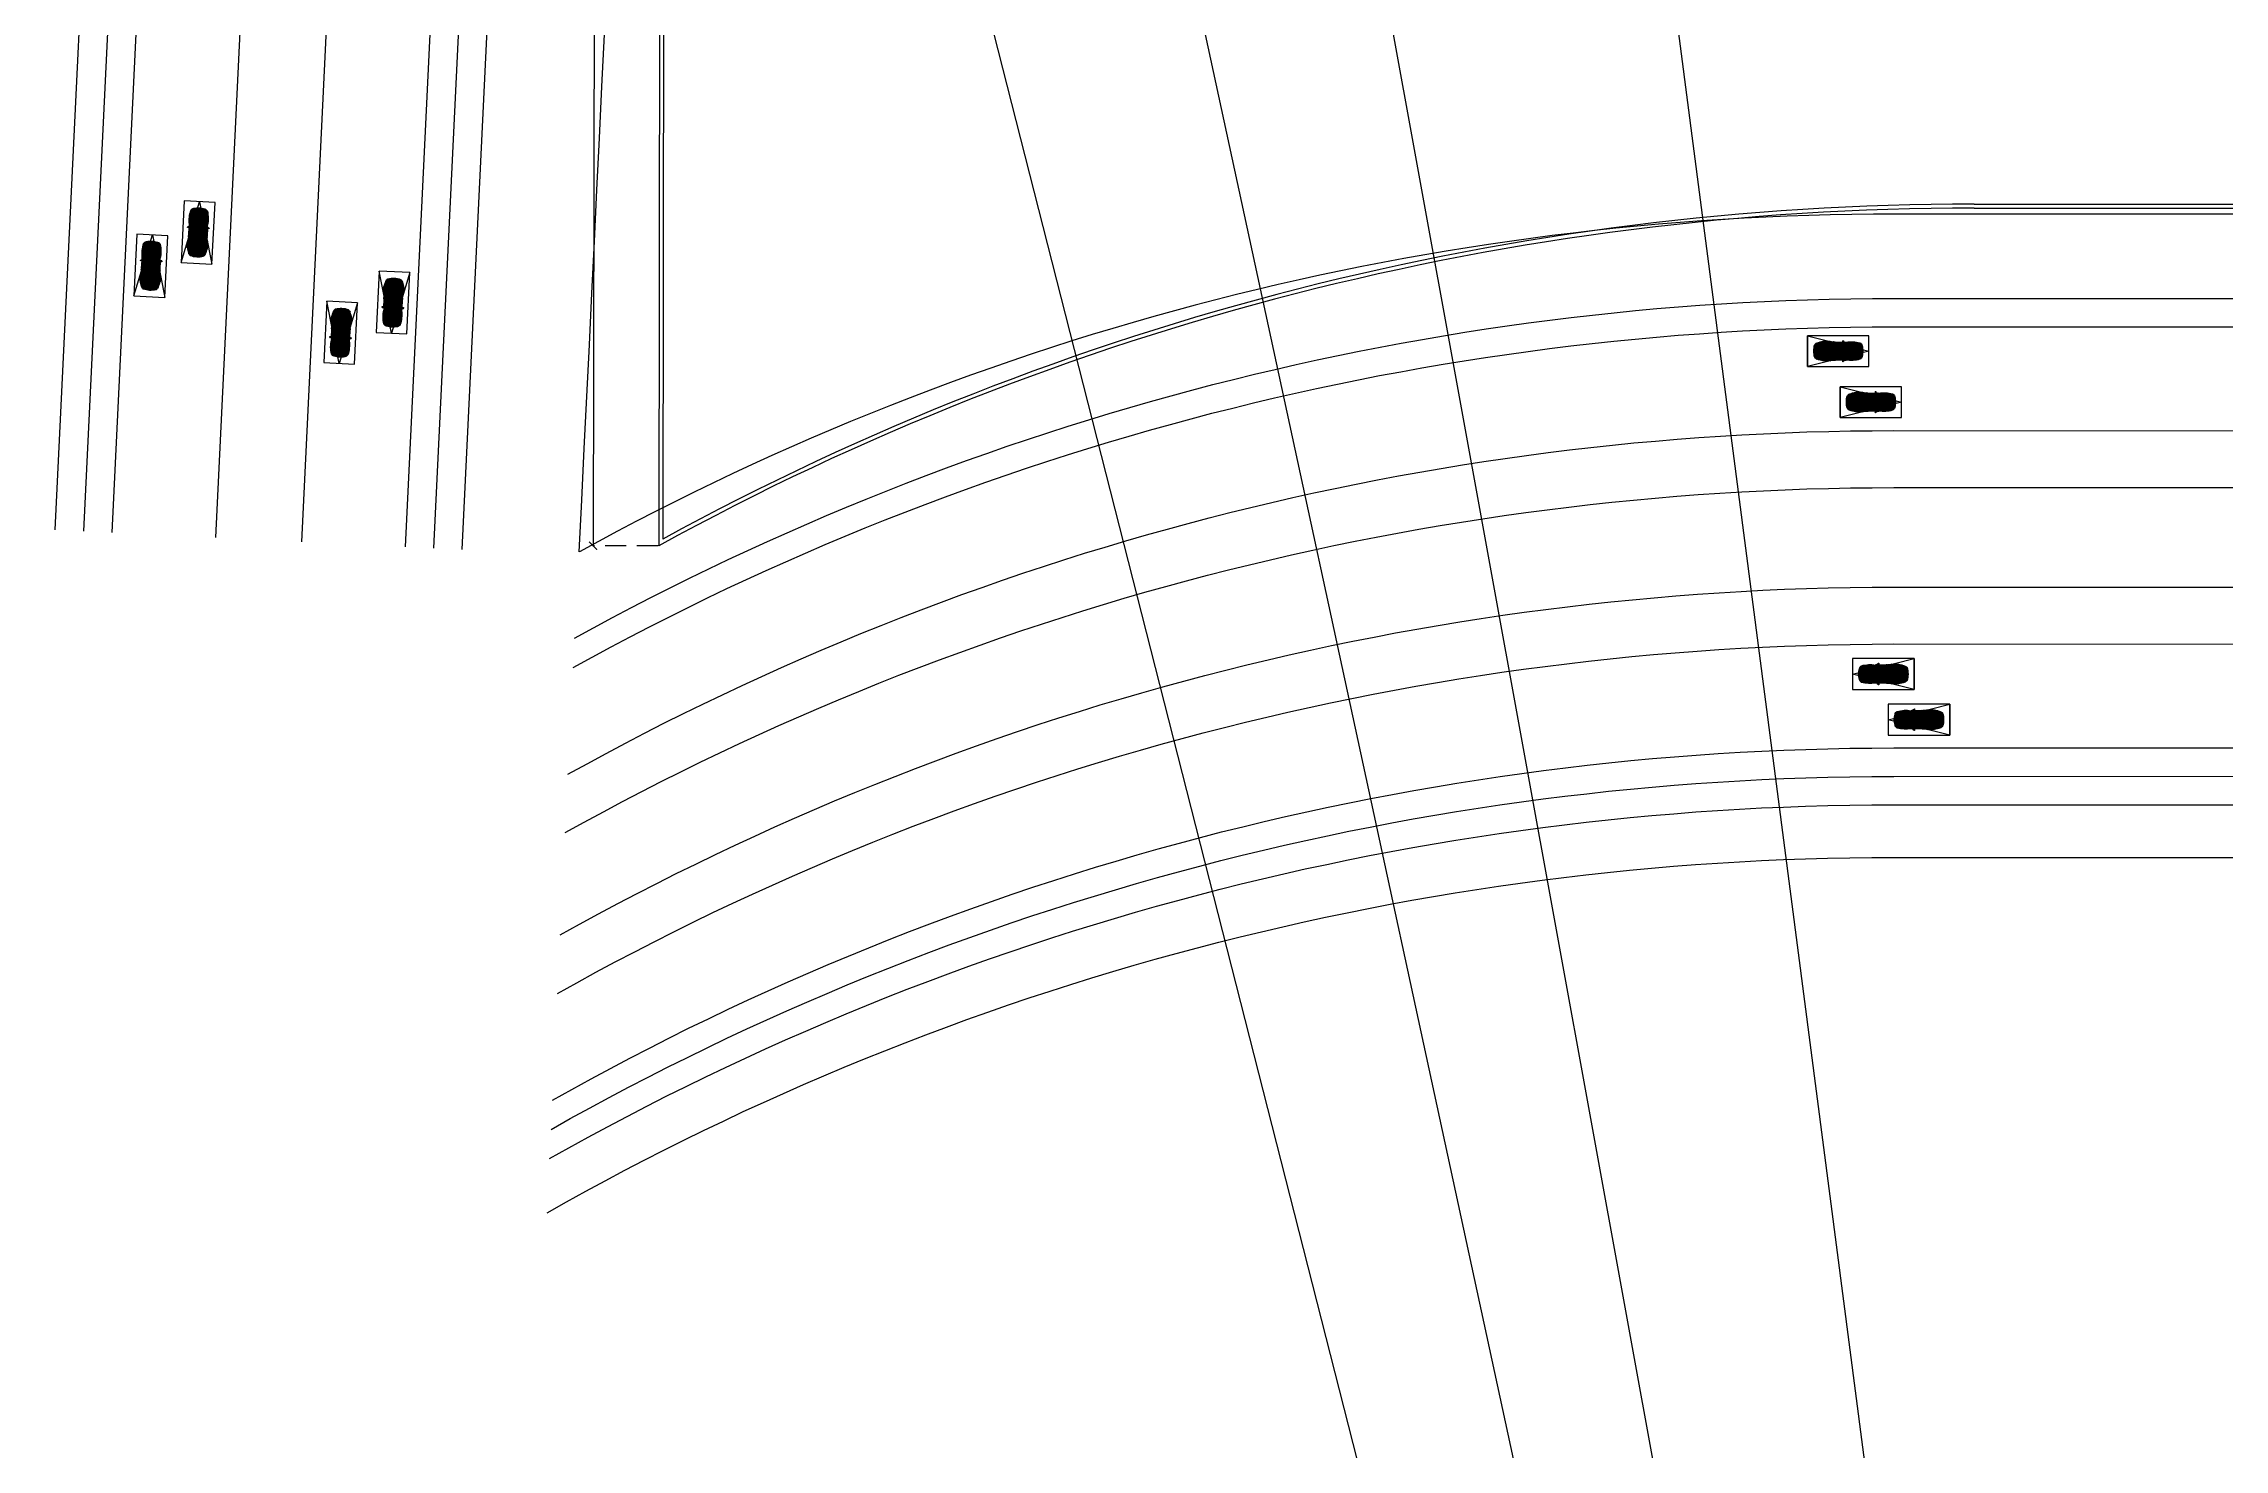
# Model space of a CAD drawing. Header units: inches. Extents: x 6322 to 85903, y -36042 to 7673.
# Drawn here: x 53663 to 60204, y -5601 to -1385 of the extents above; entities that cross this region are included whole.
import ezdxf

# ---------------------------------------------------------------- set-up
doc = ezdxf.new("R2010")
doc.units = ezdxf.units.IN
doc.header["$LTSCALE"] = 10
doc.linetypes.add('Amconstr', pattern=[9999, 9999, 0])
doc.linetypes.add('HIDDEN', pattern=[9.525, 6.35, -3.175])
for name, color, linetype in [('CAR', 253, 'Continuous'), ('CARS', 2, 'Continuous'), ('CKS_PROPERTY LINE', 5, 'Continuous'), ('coches', 7, 'Continuous'), ('FURN', 6, 'Continuous'), ('MS GATE', 1, 'Continuous'), ('PLOT LINE', 3, 'Continuous')]:
    doc.layers.add(name, color=color, linetype=linetype)
doc.styles.add('3-16', font='arial.ttf')
doc.dimstyles.new('1-8', dxfattribs={"dimtxt": 10, "dimasz": 4, "dimexe": 2, "dimexo": 2, "dimgap": 1, "dimtad": 1, "dimdec": 4, "dimzin": 0, "dimdsep": 46, "dimlunit": 4, "dimtxsty": '3-16', "dimblk": 'ARCHTICK', "dimcen": 4, "dimclrd": 1, "dimclre": 8, "dimclrt": 2, "dimadec": 3, "dimazin": 0, "dimtfac": 1, "dimtdec": 4, "dimtofl": 0, "dimtmove": 2, "dimatfit": 3, "dimldrblk": 'AERO', "dimfxl": 0.18, "dimtolj": 1, "dimtzin": 0, "dimarcsym": 0})

# ---------------------------------------------------------------- blocks, each defined once
blk = doc.blocks.new('_ArchTick')
at = {"color": 0, "const_width": 0.15}
blk.add_lwpolyline([(-0.5, -0.5), (0.5, 0.5)], dxfattribs=at)
blk = doc.blocks.new('*D28')
at = {"layer": 'Defpoints', "color": 0, "linetype": 'Amconstr', "lineweight": 25, "transparency": 16777216}
for p in [(55517.2, 2537.3), (55311.1, -2890.9), (55507.9, -2891.3)]:
    blk.add_point(p, dxfattribs=at)
at = {"layer": 'FURN', "color": 1, "linetype": 'Amconstr', "lineweight": -2, "transparency": 16777216}
blk.add_line((55320.4, 2537.7), (55311.1, -2890.9), dxfattribs=at)
at = {"layer": 'FURN', "color": 8, "linetype": 'HIDDEN', "lineweight": -2, "transparency": 16777216}
for p, q in [((55515.2, 2537.3), (55318.4, 2537.7)), ((55505.9, -2891.3), (55309.1, -2890.9))]:
    blk.add_line(p, q, dxfattribs=at)
at = {"layer": 'FURN', "color": 1, "linetype": 'Amconstr', "lineweight": -2, "transparency": 16777216, "xscale": 24, "yscale": 24, "zscale": 24}
for p, rotation in [((55320.4, 2537.7), 89.9015060500489), ((55311.1, -2890.9), 269.9015060500489)]:
    blk.add_blockref('_ArchTick', p, dxfattribs=dict(at, rotation=rotation))
at = {"layer": 'FURN', "color": 2, "linetype": 'Amconstr', "lineweight": 25, "transparency": 16777216, "insert": (55302.5, -176.6), "char_height": 24, "attachment_point": 5, "rotation": 89.90151, "style": '3-16'}
blk.add_mtext('\\A1;452\'-5"', dxfattribs=at)
blk = doc.blocks.new('AERO')
blk.add_line((0, 0), (-1, 0))
blk.add_lwpolyline([(-0.71, 0.71), (0, 0), (-0.71, -0.71)])
blk = doc.blocks.new('A$C6C2F1E0A')
at = {"layer": 'coches', "lineweight": -3}
for color, points in [(255, [(0.18, 0.38, -0.52292), (0.12, 0.46, -0.101535), (0.25, 0.71, 0.212201), (0.06, 0.47, 0.055723), (0, 0, 0.055723), (0.06, -0.47, 0.212201), (0.25, -0.71, -0.101535), (0.12, -0.46, -0.52292), (0.18, -0.38, -0.051873), (0.14, 0, -0.051873)]), (123, [(1.93, 0, -0.031829), (1.97, 0.46, 0.400838), (1.92, 0.54), (1.76, 0.61, 0.190771), (1.61, 0.64, 0.14503), (1.52, 0.5, 0.06672), (1.45, 0.08, -0.06597), (1.54, -0.48, -0.02456), (1.5, -0.31, 0.027107), (1.45, -0.03, 0.027717), (1.46, -0.21, -0.033318), (1.54, -0.52, -0.084927), (1.51, -0.45, 0.016663), (1.47, -0.31, 0.031083), (1.52, -0.5, 0.14503), (1.61, -0.64, 0.190771), (1.76, -0.61), (1.92, -0.54, 0.400838), (1.97, -0.46, -0.031829)]), (156, [(3.89, 0.68, -0.128631), (4.03, 0.58, -0.044866), (4.07, 0.46), (3.84, 0.48), (3.54, 0.5), (3.31, 0.52), (3.04, 0.54), (2.71, 0.54, 0.002271), (2.83, 0.55, 0.015753), (3.21, 0.57, 0.648), (3.2, 0.61, 0.010841), (3.09, 0.63, 0.038718), (2.63, 0.69, 0.192613), (2.61, 0.78, 0.086781), (2.83, 0.84, -0.080758), (2.88, 0.85), (3.45, 0.86, -0.02763), (3.84, 0.75, 0.178742)]), (156, [(2.94, 0.43, -0.278411), (2.98, 0.5), (2.92, 0.5, 0.388823), (2.88, 0.45), (2.88, 0), (2.88, -0.45, 0.388823), (2.92, -0.5), (2.98, -0.5, -0.278411), (2.94, -0.43), (2.94, 0)]), (123, [(3.52, 0.27, 0.096829), (3.49, 0.44, 0.196108), (3.45, 0.48, 0.078172), (3.35, 0.5), (2.98, 0.5, 0.278411), (2.94, 0.43), (2.94, 0), (2.94, -0.43, 0.278411), (2.98, -0.5), (3.35, -0.5, 0.078172), (3.45, -0.48, 0.196108), (3.49, -0.44, 0.096829), (3.52, -0.27), (3.52, 0)]), (255, [(4.16, 0.55, 0.153936), (3.94, 0.71, -0.211518), (4.13, 0.45, -0.047818), (4.18, 0, -0.047818), (4.13, -0.45, -0.211518), (3.94, -0.71, 0.153936), (4.16, -0.55, 0.073985), (4.25, 0, 0.073985)]), (156, [(4.13, 0.45), (4.07, 0.46, -0.044152), (4.1, 0.33, -0.036776), (4.12, 0, -0.036776), (4.1, -0.33, -0.044152), (4.07, -0.46), (4.13, -0.45, 0.047818), (4.18, 0, 0.047818)]), (156, [(3.89, -0.68, 0.128631), (4.03, -0.58, 0.044866), (4.07, -0.46), (3.84, -0.48), (3.54, -0.5), (3.31, -0.52), (3.04, -0.54), (2.71, -0.54, -0.002271), (2.83, -0.55, -0.015753), (3.21, -0.57, -0.648), (3.2, -0.61, -0.010841), (3.09, -0.63, -0.038718), (2.63, -0.69, -0.192613), (2.61, -0.78, -0.086781), (2.83, -0.84, 0.080758), (2.88, -0.85), (3.45, -0.86, 0.02763), (3.84, -0.75, -0.178742)])]:
    blk.add_hatch(color=color, dxfattribs=at).paths.add_polyline_path(points)
h = blk.add_hatch(color=156, dxfattribs=at)
h.paths.add_polyline_path([(1.7, 0.69, -0.284222), (1.67, 0.71, 0.066443), (1.54, 0.72, -0.242846), (1.44, 0.77, 0.105774), (0.25, 0.71, 0.101535), (0.12, 0.46, 0.52292), (0.18, 0.38, 0.007101), (1.52, 0.62, -0.204495)])
h.paths.add_polyline_path([(0.41, 0.5, -0.162353), (0.36, 0.46, -0.234058), (0.23, 0.47, -0.204198), (0.2, 0.52, -0.176217), (0.21, 0.62, -0.107863), (0.28, 0.7, -0.336631), (0.4, 0.67, -0.318262)], flags=16)
h.paths.add_polyline_path([(1.22, 0.67, 0.400423), (1.25, 0.62, 0.109062), (1.32, 0.62, 0.054412), (1.38, 0.64, 0.383263), (1.39, 0.67, 0.197788), (1.35, 0.71, 0.05979), (1.28, 0.71, 0.320332)], flags=16)
h = blk.add_hatch(color=156, dxfattribs=at)
h.paths.add_polyline_path([(1.34, 0.25), (0.76, 0.25), (1.35, 0.27, -0.038492), (1.42, 0.6, -0.006546), (0.18, 0.38, 0.051873), (0.14, 0, 0.051873), (0.18, -0.38, -0.006546), (1.42, -0.6, -0.038492), (1.35, -0.27), (0.76, -0.25), (1.34, -0.25, -0.029309), (1.32, 0, -0.029309)])
h.paths.add_polyline_path([(0.25, 0, -1), (0.3, 0, -1)], flags=16)
h = blk.add_hatch(color=156, dxfattribs=at)
h.paths.add_polyline_path([(0.4, 0.67, 0.336631), (0.28, 0.7, 0.107863), (0.21, 0.62, 0.176217), (0.2, 0.52, 0.204198), (0.23, 0.47, 0.234058), (0.36, 0.46, 0.162353), (0.41, 0.5, 0.318262)])
h.paths.add_polyline_path([(0.42, 0.58, 0.213723), (0.39, 0.66), (0.39, 0.66, -0.000003), (0.39, 0.66), (0.39, 0.66, 0.000001), (0.39, 0.66, 0.243766), (0.3, 0.69, 0.291481), (0.26, 0.65, 0.158425), (0.26, 0.51, 0.556548), (0.39, 0.49, 0.163341)], flags=16)
h = blk.add_hatch(color=51, dxfattribs=at)
h.paths.add_polyline_path([(0.42, 0.58, 0.213723), (0.39, 0.66), (0.39, 0.66, -0.000003), (0.39, 0.66), (0.39, 0.66, 0.000001), (0.39, 0.66, 0.243766), (0.3, 0.69, 0.291481), (0.26, 0.65, 0.158425), (0.26, 0.51, 0.556548), (0.39, 0.49, 0.163341)])
h.paths.add_polyline_path([(0.41, -0.5, 0.162353), (0.36, -0.46, 0.234058), (0.23, -0.47, 0.204198), (0.2, -0.52, 0.176217), (0.21, -0.62, 0.107863), (0.28, -0.7, 0.336631), (0.4, -0.67, 0.318262)])
h.paths.add_polyline_path([(0.39, -0.49, 0.000003), (0.39, -0.49, -0.000002)], flags=16)
h.paths.add_polyline_path([(0.26, -0.65, 0.291481), (0.3, -0.69, 0.243765), (0.39, -0.66), (0.39, -0.66, -0.243765), (0.3, -0.69, -0.291481)], flags=16)
h = blk.add_hatch(color=156, dxfattribs=at)
h.paths.add_polyline_path([(1.35, 0.71, 0.05979), (1.28, 0.71, 0.320332), (1.22, 0.67, 0.400423), (1.25, 0.62, 0.109062), (1.32, 0.62, 0.054412), (1.38, 0.64, 0.383263), (1.39, 0.67, 0.197788)])
h.paths.add_polyline_path([(1.38, -0.64, 0.054412), (1.32, -0.62, 0.109062), (1.25, -0.62, 0.400423), (1.22, -0.67, 0.320332), (1.28, -0.71, 0.05979), (1.35, -0.71, 0.197788), (1.39, -0.67, 0.383263)])
h.paths.add_polyline_path([(1.34, -0.25), (0.76, -0.25), (1.35, -0.27, -0.002424)])
h.paths.add_polyline_path([(1.35, 0.27), (0.76, 0.25), (1.34, 0.25, -0.002424)])
h = blk.add_hatch(color=156, dxfattribs=at)
h.paths.add_polyline_path([(3.55, 0, 0.016855), (3.54, 0.5), (3.31, 0.52), (3.04, 0.54), (2.71, 0.54, -0.012215), (2.09, 0.54, -0.071916), (1.99, 0.57), (1.7, 0.69, 0.204495), (1.52, 0.62, -0.000555), (1.42, 0.6, 0.070312), (1.32, 0, 0.070312), (1.42, -0.6, -0.000555), (1.52, -0.62, 0.204495), (1.7, -0.69), (1.99, -0.57, -0.071916), (2.09, -0.54, -0.012215), (2.71, -0.54), (3.04, -0.54), (3.31, -0.52), (3.54, -0.5, 0.016855)])
h.paths.add_polyline_path([(1.97, -0.46, -0.400838), (1.92, -0.54), (1.76, -0.61, -0.190771), (1.61, -0.64, -0.14503), (1.52, -0.5, -0.031083), (1.47, -0.31, 0.020832), (1.41, -0.12, -1.353737), (1.42, -0.11, -0.010233), (1.46, -0.21, -0.027717), (1.45, -0.03, 0.009845), (1.42, 0.07, -1.115799), (1.45, 0.09, -0.000957), (1.45, 0.08, -0.06672), (1.52, 0.5, -0.14503), (1.61, 0.64, -0.190771), (1.76, 0.61), (1.92, 0.54, -0.400838), (1.97, 0.46, 0.031829), (1.93, 0, 0.031829)], flags=16)
h.paths.add_polyline_path([(2.88, 0), (2.88, 0.45, -0.388823), (2.92, 0.5), (3.35, 0.5, -0.078172), (3.45, 0.48, -0.196108), (3.49, 0.44, -0.096829), (3.52, 0.27), (3.52, 0), (3.52, -0.27, -0.096829), (3.49, -0.44, -0.196108), (3.45, -0.48, -0.078172), (3.35, -0.5), (2.92, -0.5, -0.388823), (2.88, -0.45)], flags=16)
h = blk.add_hatch(color=156, dxfattribs=at)
h.paths.add_polyline_path([(2.61, 0.78, -0.024275), (2.54, 0.78, -0.020943), (2.5, 0.78, -0.363745), (2.42, 0.77, -0.024995), (2.36, 0.78), (1.71, 0.78, -0.093665), (1.6, 0.78, -0.044974), (1.44, 0.77, 0.241522), (1.54, 0.72, -0.066745), (1.67, 0.71, 0.283345), (1.7, 0.69), (2.28, 0.69), (2.62, 0.69), (2.63, 0.69, 0.192613)])
h.paths.add_polyline_path([(2.63, -0.69), (2.28, -0.69), (1.7, -0.69, 0.283345), (1.67, -0.71, -0.066745), (1.54, -0.72, 0.241522), (1.44, -0.77, -0.044974), (1.6, -0.78, -0.093665), (1.71, -0.78), (2.36, -0.78, -0.024995), (2.42, -0.77, -0.363745), (2.5, -0.78, -0.020943), (2.54, -0.78, -0.024275), (2.61, -0.78, 0.192613)])
h = blk.add_hatch(color=156, dxfattribs=at)
h.paths.add_polyline_path([(1.74, 0.9, 0.541385), (1.71, 0.92, 0.273922), (1.6, 0.78, 0.093665), (1.71, 0.78, 0.115278)])
h.paths.add_polyline_path([(2.5, 0.81, 0.155977), (2.36, 0.78, 0.02493), (2.42, 0.77, -0.350519), (2.5, 0.78, 0.020943), (2.54, 0.78, 0.222022)])
h = blk.add_hatch(color=123, dxfattribs=at)
h.paths.add_polyline_path([(2.58, 0.69), (2.28, 0.69), (2.03, 0.69), (2.12, 0.54, 0.010987), (2.68, 0.54)])
h.paths.add_polyline_path([(3.09, 0.63, 0.038718), (2.63, 0.69), (2.62, 0.69), (2.71, 0.54), (2.71, 0.54, 0.002271), (2.83, 0.55, 0.015753), (3.21, 0.57, 0.648), (3.2, 0.61, 0.010841)])
h.paths.add_polyline_path([(1.99, 0.69), (1.7, 0.69), (1.99, 0.57, 0.071916), (2.09, 0.54)])
h = blk.add_hatch(color=156, dxfattribs=at)
h.paths.add_polyline_path([(2.03, 0.69), (1.99, 0.69), (2.09, 0.54, 0.000616), (2.12, 0.54)])
h.paths.add_polyline_path([(2.62, 0.69), (2.58, 0.69), (2.68, 0.54, 0.000606), (2.71, 0.54)])
h.paths.add_polyline_path([(2.71, -0.54, 0.000606), (2.68, -0.54), (2.58, -0.69), (2.62, -0.69)])
h.paths.add_polyline_path([(2.09, -0.54, 0.023279), (2.06, -0.54), (1.96, -0.69), (1.99, -0.69)])
h = blk.add_hatch(color=156, dxfattribs=at)
h.paths.add_polyline_path([(3.92, 0.37, 0.311096), (3.84, 0.45, 0.03281), (3.75, 0.46), (3.67, 0.46, 0.407574), (3.61, 0.41), (3.61, 0), (3.61, -0.41, 0.407574), (3.67, -0.46), (3.75, -0.46, 0.03281), (3.84, -0.45, 0.311096), (3.92, -0.37), (3.92, 0)], flags=0)
h.paths.add_polyline_path([(4.1, 0.33, 0.044152), (4.07, 0.46), (3.84, 0.48), (3.54, 0.5, -0.016855), (3.55, 0, -0.016855), (3.54, -0.5), (3.84, -0.48), (4.07, -0.46, 0.044152), (4.1, -0.33, 0.036776), (4.12, 0, 0.036776)])
h.paths.add_polyline_path([(3.92, 0), (3.92, -0.37, -0.311096), (3.84, -0.45, -0.03281), (3.75, -0.46), (3.67, -0.46, -0.407574), (3.61, -0.41), (3.61, 0), (3.61, 0.41, -0.407574), (3.67, 0.46), (3.75, 0.46, -0.03281), (3.84, 0.45, -0.311096), (3.92, 0.37)], flags=16)
h = blk.add_hatch(color=10, dxfattribs=at)
h.paths.add_polyline_path([(3.94, 0.71, 0.007431), (3.84, 0.75, 0.178742), (3.89, 0.68, -0.128631), (4.03, 0.58, -0.044866), (4.07, 0.46), (4.13, 0.45, 0.211518)])
h.paths.add_polyline_path([(4.13, -0.45), (4.07, -0.46, -0.044866), (4.03, -0.58, -0.128631), (3.89, -0.68, 0.178742), (3.84, -0.75, 0.007431), (3.94, -0.71, 0.211518)])
h = blk.add_hatch(color=156, dxfattribs=at)
h.paths.add_polyline_path([(1.52, -0.62, 0.007101), (0.18, -0.38, 0.52292), (0.12, -0.46, 0.101535), (0.25, -0.71, 0.105774), (1.44, -0.77, -0.242846), (1.54, -0.72, 0.066443), (1.67, -0.71, -0.284222), (1.7, -0.69, -0.204495)])
h.paths.add_polyline_path([(0.41, -0.5, 0.162353), (0.36, -0.46, 0.234058), (0.23, -0.47, 0.204198), (0.2, -0.52, 0.176217), (0.21, -0.62, 0.107863), (0.28, -0.7, 0.336631), (0.4, -0.67, 0.318262)], flags=16)
h.paths.add_polyline_path([(0.39, -0.49, 0.000003), (0.39, -0.49, -0.000002)], flags=0)
h.paths.add_polyline_path([(0.3, -0.69, -0.291481), (0.26, -0.65, 0.291481), (0.3, -0.69, 0.243765), (0.39, -0.66), (0.39, -0.66, -0.243765)], flags=0)
h.paths.add_polyline_path([(1.25, -0.62, -0.109062), (1.32, -0.62, -0.054412), (1.38, -0.64, -0.397904), (1.39, -0.67, -0.193819), (1.35, -0.71, -0.05979), (1.28, -0.71, -0.320332), (1.22, -0.67, -0.400423)], flags=16)
h = blk.add_hatch(color=156, dxfattribs=at)
h.paths.add_polyline_path([(0.4, -0.67, -0.336631), (0.28, -0.7, -0.107863), (0.21, -0.62, -0.176217), (0.2, -0.52, -0.204198), (0.23, -0.47, -0.234058), (0.36, -0.46, -0.162353), (0.41, -0.5, -0.318262)])
h.paths.add_polyline_path([(0.42, -0.58, -0.213723), (0.39, -0.66), (0.39, -0.66, 0.000003), (0.39, -0.66), (0.39, -0.66, -0.000001), (0.39, -0.66, -0.243766), (0.3, -0.69, -0.291481), (0.26, -0.65, -0.158425), (0.26, -0.51, -0.556548), (0.39, -0.49, -0.163341)], flags=16)
h = blk.add_hatch(color=156, dxfattribs=at)
h.paths.add_polyline_path([(2.54, -0.78, 0.020943), (2.5, -0.78, -0.350519), (2.42, -0.77, 0.02493), (2.36, -0.78, 0.155977), (2.5, -0.81, 0.222022)])
h.paths.add_polyline_path([(1.71, -0.78, 0.093665), (1.6, -0.78, 0.273922), (1.71, -0.92, 0.541385), (1.74, -0.9, 0.115278)])
h = blk.add_hatch(color=123, dxfattribs=at)
h.paths.add_polyline_path([(3.2, -0.61, 0.648), (3.21, -0.57, 0.015753), (2.83, -0.55, 0.002271), (2.71, -0.54), (2.71, -0.54), (2.62, -0.69), (2.63, -0.69, 0.038718), (3.09, -0.63, 0.010841)])
h.paths.add_polyline_path([(2.68, -0.54, 0.011603), (2.09, -0.54), (1.99, -0.69), (2.28, -0.69), (2.58, -0.69)])
h.paths.add_polyline_path([(2.06, -0.54, 0.048556), (1.99, -0.57), (1.7, -0.69), (1.96, -0.69)])
for p, q in [((0.76, 0.25), (1.35, 0.27)), ((1.34, 0.25), (0.76, 0.25)), ((1.92, 0.54), (1.76, 0.61)), ((2.09, 0.54), (1.99, 0.69)), ((2.12, 0.54), (2.03, 0.69)), ((2.68, 0.54), (2.58, 0.69)), ((2.71, 0.54), (2.62, 0.69)), ((3.04, 0.54), (2.71, 0.54)), ((3.45, 0.86), (2.88, 0.85)), ((2.88, 0.45), (2.88, 0)), ((2.88, 0), (2.88, -0.45)), ((3.35, 0.5), (2.92, 0.5)), ((2.94, 0), (2.94, 0.43)), ((2.94, -0.43), (2.94, 0)), ((3.31, 0.52), (3.04, 0.54)), ((3.54, 0.5), (3.31, 0.52)), ((3.52, 0), (3.52, 0.27)), ((3.52, -0.27), (3.52, 0)), ((3.84, 0.48), (3.54, 0.5)), ((3.61, 0.41), (3.61, 0)), ((3.61, 0), (3.61, -0.41)), ((3.75, 0.46), (3.67, 0.46)), ((4.13, 0.45), (3.84, 0.48)), ((3.92, 0), (3.92, 0.37)), ((3.92, -0.37), (3.92, 0)), ((0.76, -0.25), (1.35, -0.27)), ((1.34, -0.25), (0.76, -0.25)), ((1.99, -0.57), (1.7, -0.69)), ((1.7, -0.69), (2.28, -0.69)), ((1.71, -0.78), (2.36, -0.78)), ((1.76, -0.61), (1.92, -0.54)), ((2.06, -0.54), (1.96, -0.69)), ((2.09, -0.54), (1.99, -0.69)), ((2.28, -0.69), (2.63, -0.69)), ((2.68, -0.54), (2.58, -0.69)), ((2.71, -0.54), (2.62, -0.69)), ((2.71, -0.54), (3.04, -0.54)), ((2.88, -0.85), (3.45, -0.86)), ((2.92, -0.5), (3.35, -0.5)), ((3.04, -0.54), (3.31, -0.52)), ((3.31, -0.52), (3.54, -0.5)), ((3.84, -0.48), (3.54, -0.5)), ((3.67, -0.46), (3.75, -0.46)), ((4.13, -0.45), (3.84, -0.48))]:
    blk.add_line(p, q, dxfattribs=at)
for points in [[(2.42, 0.77, -0.024995), (2.36, 0.78), (1.71, 0.78, -0.093665), (1.6, 0.78, -0.044974), (1.44, 0.77, 0.242846), (1.54, 0.72, -0.066443), (1.67, 0.71, 0.284222), (1.7, 0.69)], [(2.62, 0.69), (2.28, 0.69), (1.7, 0.69), (1.99, 0.57, 0.071916), (2.09, 0.54, 0.014486), (2.83, 0.55, 0.015753), (3.21, 0.57, 0.648), (3.2, 0.61, 0.010841), (3.09, 0.63, 0.038718), (2.63, 0.69, 0.192613), (2.61, 0.78)]]:
    blk.add_lwpolyline(points, format="xyb", dxfattribs=at)
blk.add_lwpolyline([(2.63, 0.69), (2.62, 0.69)], dxfattribs=at)
blk.add_circle((0.28, 0), 0.0266, dxfattribs=at)
for centre, radius, start, end in [((2.14, -0.05), 2.14, 165.8561, 178.6137), ((2.14, 0.05), 2.14, 181.3863, 194.1439), ((0.43, 0.38), 0.377, 117.9341, 165.8561), ((0.18, 0.44), 0.0622, 163.0263, 273.4503), ((0.8, 0.25), 0.713, 139.8356, 163.0263), ((1.99, -0.02), 1.85, 167.5836, 179.4615), ((1.99, 0.02), 1.85, 180.5385, 192.4164), ((-7.49, 47.78), 48.02, 279.1905, 280.8179), ((0.34, 0.55), 0.151, 151.6532, 191.6286), ((0.27, 0.53), 0.0721, 191.6286, 237.7927), ((0.43, 0.5), 0.25, 127.028, 151.6532), ((0.31, 0.6), 0.15, 237.7927, 290.4863), ((0.99, -2.03), 2.84, 80.8502, 105.0021), ((0.47, 0.59), 0.219, 164.1178, 200.1268), ((0.31, 0.63), 0.0561, 99.1163, 164.1178), ((0.33, 0.54), 0.0734, 202.5631, 318.9552), ((0.32, 0.6), 0.106, 37.9901, 112.4095), ((0.32, 0.59), 0.0991, 44.3179, 99.1163), ((0.32, 0.56), 0.106, 290.4863, 327.3729), ((0.31, 0.58), 0.109, 356.0625, 44.3179), ((0.28, 0.59), 0.141, 318.9552, 356.0625), ((0.29, 0.58), 0.146, 327.3729, 37.9901), ((1.27, 0.65), 0.0587, 88.9813, 160.0291), ((1.26, 0.67), 0.0421, 169.1057, 256.3949), ((1.29, 0.78), 0.161, 256.3949, 281.2917), ((1.3, 0.4), 0.309, 80.0244, 93.711), ((1.27, 0.91), 0.29, 279.8631, 292.3211), ((3.49, -0.03), 2.16, 163.0913, 179.1793), ((3.49, 0.03), 2.16, 180.8207, 196.9087), ((1.32, 0.64), 0.0745, 24.0009, 68.7529), ((1.37, 0.66), 0.0224, 299.1034, 22.9832), ((1.43, 0.08), 0.0143, 16.9212, 209.452), ((-1.12, -0.69), 2.66, 8.2627, 16.7299), ((3.06, 0.04), 1.61, 163.3105, 178.5788), ((-0.61, -0.54), 2.15, 1.6045, 16.9212), ((1.7, 0.45), 0.243, 89.731, 135.9605), ((1.79, 0.42), 0.288, 130.3021, 163.3105), ((1.78, 0.75), 0.18, 109.8569, 171.1321), ((1.65, 0.43), 0.209, 58.5386, 101.741), ((1.72, 0.9), 0.023, 356.1352, 109.8569), ((1.47, 0.91), 0.272, 329.8315, 356.1352), ((1.9, 0.47), 0.0678, 345.774, 73.1452), ((5.52, -0.02), 3.59, 172.3421, 179.6342), ((5.52, 0.02), 3.59, 180.3658, 187.6579), ((2.48, 0.58), 0.227, 85.3914, 120.853), ((2.46, 0.82), 0.06, 231.9068, 311.9577), ((2.49, 0.75), 0.0622, 34.5743, 84.6458), ((2.44, 1.34), 0.564, 275.8996, 280.6987), ((2.57, 1.44), 0.662, 268.1893, 293.5908), ((2.9, 0.68), 0.167, 95.1224, 113.5908), ((2.93, 0.46), 0.05, 98.3498, 183.3387), ((3.02, 0.43), 0.0806, 119.4221, 181.6531), ((3.33, 0.16), 0.345, 69.3284, 87.2077), ((2.66, -2.65), 3.59, 69.1236, 77.1575), ((3.43, 0.41), 0.069, 24.9469, 69.3284), ((3.07, 0.29), 0.447, 358.5563, 20.6788), ((-3.92, 0.05), 7.47, 359.5886, 3.4511), ((-3.92, -0.05), 7.47, 356.5489, 0.4114), ((3.67, 0.41), 0.0564, 86.7926, 175.4907), ((3.69, -0.27), 0.736, 77.7157, 85.2325), ((3.96, 0.79), 0.128, 198.9069, 239.4435), ((3.82, 0.35), 0.0977, 8.5929, 77.7157), ((3.77, 0.38), 0.329, 38.5491, 67.8682), ((3.74, 0.37), 0.399, 12.4252, 60.1974), ((3.79, 0.28), 0.456, 36.82, 71.8248), ((3.36, 0.25), 0.741, 5.9587, 26.3467), ((1.87, 0.02), 2.25, 359.4726, 7.8972), ((1.87, -0.02), 2.25, 352.1028, 0.5274), ((1.79, -0.03), 2.39, 0.6326, 11.5834), ((1.79, 0.03), 2.39, 348.4166, 359.3674), ((2.34, -0.01), 1.9, 0.3429, 17.2682), ((2.34, 0.01), 1.9, 342.7318, 359.6571), ((0.43, -0.38), 0.377, 194.1439, 242.0659), ((0.18, -0.44), 0.0622, 86.5497, 196.9737), ((0.8, -0.25), 0.713, 196.9737, 220.1644), ((-7.49, -47.78), 48.02, 79.1821, 80.8095), ((0.34, -0.55), 0.151, 168.3714, 208.3468), ((0.27, -0.53), 0.0721, 122.2073, 168.3714), ((0.43, -0.5), 0.25, 208.3468, 232.972), ((0.31, -0.6), 0.15, 69.5137, 122.2073), ((0.47, -0.59), 0.219, 159.8732, 195.8822), ((0.99, 2.03), 2.84, 254.9979, 279.1498), ((0.33, -0.54), 0.0734, 41.0448, 157.4369), ((0.31, -0.63), 0.0561, 195.8822, 260.8837), ((0.32, -0.6), 0.106, 247.5905, 322.0099), ((0.32, -0.59), 0.0991, 260.8837, 315.6821), ((0.32, -0.56), 0.106, 32.6271, 69.5137), ((0.28, -0.59), 0.141, 3.9375, 41.0448), ((0.31, -0.58), 0.109, 315.6821, 3.9375), ((0.29, -0.58), 0.146, 322.0099, 32.6271), ((1.26, -0.67), 0.0421, 103.6051, 190.8943), ((1.27, -0.65), 0.0587, 199.9709, 271.0187), ((1.29, -0.78), 0.161, 78.7083, 103.6051), ((1.3, -0.4), 0.309, 266.289, 279.9756), ((1.27, -0.91), 0.29, 67.6789, 80.1369), ((1.32, -0.64), 0.0745, 291.2471, 335.9991), ((1.37, -0.66), 0.0224, 337.0168, 60.8966), ((1.41, -0.11), 0.0107, 20.4589, 234.6463), ((-0.75, -0.97), 2.32, 12.8462, 21.4384), ((-0.87, -0.97), 2.45, 10.4806, 20.4589), ((1.54, -0.85), 0.121, 89.0984, 143.6975), ((1.5, -1.65), 0.874, 83.421, 93.7212), ((3.06, -0.04), 1.61, 179.6179, 185.9686), ((3.06, -0.04), 1.61, 189.5681, 196.6895), ((3.27, -0.05), 1.79, 188.2627, 193.8902), ((1.72, -0.41), 0.212, 192.8462, 212.2634), ((1.79, -0.42), 0.288, 196.6895, 229.6979), ((1.7, -0.45), 0.243, 224.0395, 270.269), ((1.55, -0.22), 0.505, 269.2761, 284.4814), ((1.65, -1.07), 0.3, 79.298, 100.702), ((1.78, -0.75), 0.18, 188.8679, 250.1431), ((1.65, -0.43), 0.209, 258.259, 301.4614), ((1.7, -0.72), 0.0287, 90.59, 154.0552), ((1.47, -0.91), 0.272, 3.8648, 30.1685), ((1.72, -0.9), 0.023, 250.1431, 3.8648), ((1.9, -0.47), 0.0678, 286.8548, 14.226), ((2.13, -0.91), 0.377, 96.5342, 112.9878), ((2.29, -13.26), 12.72, 87.5803, 90.8999), ((2.44, -1.34), 0.564, 91.9386, 97.6657), ((2.48, -0.58), 0.227, 239.147, 274.6086), ((2.46, -0.82), 0.06, 48.0423, 128.0932), ((2.46, -0.73), 0.0619, 229.4755, 306.66), ((2.49, -0.75), 0.0622, 275.3542, 325.4257), ((2.44, -1.34), 0.564, 79.3013, 84.1004), ((2.57, -1.44), 0.662, 66.4092, 91.8107), ((2.5, -0.72), 0.13, 328.6574, 12.267), ((2.51, 2.32), 3.01, 272.2624, 281.1315), ((2.66, -6.6), 6.05, 84.8428, 88.4528), ((2.9, -0.68), 0.167, 246.4092, 264.8776), ((2.93, -0.46), 0.05, 176.6613, 261.6502), ((3.02, -0.43), 0.0806, 178.3469, 240.5779), ((2.57, 2.02), 2.7, 281.1315, 283.6161), ((3.2, -0.59), 0.021, 283.6161, 55.3891), ((3.33, -0.16), 0.345, 272.7923, 290.6716), ((3.43, -0.41), 0.069, 290.6716, 335.0531), ((2.66, 2.65), 3.59, 282.8425, 290.8764), ((3.07, -0.29), 0.447, 339.3212, 1.4437), ((3.67, -0.41), 0.0564, 184.5093, 273.2074), ((3.69, 0.27), 0.736, 274.7675, 282.2843), ((3.82, -0.35), 0.0977, 282.2843, 351.4071), ((3.96, -0.79), 0.128, 120.5565, 161.0931), ((3.77, -0.38), 0.329, 292.1318, 321.4509), ((3.74, -0.37), 0.399, 299.8026, 347.5748), ((3.79, -0.28), 0.456, 288.1752, 323.18), ((3.36, -0.25), 0.741, 333.6533, 354.0413)]:
    blk.add_arc(centre, radius, start, end, dxfattribs=at)
at = {"layer": 'coches', "color": 156, "lineweight": -3}
blk.add_arc((2.46, 0.73), 0.0619, 53.34, 130.5245, dxfattribs=at)
blk = doc.blocks.new('S PARK')
at = {"layer": 'Defpoints'}
blk.add_lwpolyline([(-1250, 4996), (0, 0), (1250, 4996)], close=True, dxfattribs=at)
blk.add_wipeout([(-1250, 4996), (0, 0), (1250, 4996)])
at = {"layer": 'CARS'}
blk.add_lwpolyline([(-1250, 4996), (0, 0), (1250, 4996)], dxfattribs=at)
blk.add_lwpolyline([(-1250, 4996), (1250, 4996), (1250, 0), (-1250, 0)], close=True, dxfattribs=at)
at = {"layer": 'CAR', "xscale": 942.2849746202844, "yscale": 942.2849746202844, "zscale": 942.2849746202844, "rotation": 90}
blk.add_blockref('A$C6C2F1E0A', (0, 491.622), dxfattribs=at)
blk = doc.blocks.new('admin enlclave road')
at = {"layer": 'CKS_PROPERTY LINE'}
blk.add_line((45070.29, -5312.26), (44591.25, -5378.1), dxfattribs=at)
at = {"layer": 'CKS_PROPERTY LINE', "color": 0, "lineweight": -3}
for points in [[(44482.55, -5278.68), (44494.66, -5415.17)], [(44465.28, -5280.21), (44477.39, -5416.71)], [(44471.3, -5279.68), (44483.41, -5416.17)], [(44478.57, -5279.03), (44490.68, -5415.53)], [(44480.56, -5278.85), (44492.67, -5415.35)], [(44454.02, -5281.21), (44466.13, -5417.7)], [(44456.01, -5281.03), (44468.12, -5417.53)], [(44458, -5280.86), (44470.12, -5417.35)]]:
    blk.add_lwpolyline(points, dxfattribs=at)
for points in [[(44503.35, -5420.28, -0.126728), (44592, -5383.98), (44858.55, -5347.35)], [(44503.53, -5422.33, -0.126876), (44592.27, -5385.96), (44858.73, -5349.34)], [(44504.2, -5429.81, -0.127418), (44593.26, -5393.19), (44859.38, -5356.62)], [(44504.56, -5433.91, -0.127716), (44593.81, -5397.16), (44859.73, -5360.61)], [(44505.2, -5441.08, -0.128236), (44594.76, -5404.09), (44860.35, -5367.59)], [(44505.57, -5445.18, -0.128534), (44595.31, -5408.05), (44860.71, -5371.58)], [(44506.24, -5452.66, -0.129079), (44596.3, -5415.29), (44861.36, -5378.86)], [(44506.42, -5454.71, -0.129228), (44596.57, -5417.27), (44861.53, -5380.85)], [(44506.6, -5456.76, -0.129377), (44596.84, -5419.25), (44861.71, -5382.85)], [(44506.94, -5460.55, -0.129654), (44597.35, -5422.91), (44862.04, -5386.53)]]:
    blk.add_lwpolyline(points, format="xyb", dxfattribs=at)
at = {"layer": 'CKS_PROPERTY LINE'}
for centre, radius, start, end in [((-252677.08, -31683.27), 298338.7, 5.051499, 5.0962329), ((-252677.08, -31683.27), 298338.7, 5.051499, 5.0962329), ((44617.4, -5568.31), 192, 97.8258, 126.621)]:
    blk.add_arc(centre, radius, start, end, dxfattribs=at)
at = {"layer": 'CARS'}
for p, xscale, yscale, zscale, rotation in [((44593.52, -5391.13, 104), -0.0008642937993302715, 0.0008642937993302715, 0.0008642937993302717, 97.82584931717199), ((44473.06, -5393.47), -0.0008693093750000004, 0.0008693093750000006, 0.0008693093750000004, 185.0048118623942), ((44487.69, -5400.79), -0.0008642937993302714, 0.0008642937993302715, 0.0008642937993302717, 5.004811863036295), ((44484.33, -5403.39), -0.0008642937993302714, 0.0008642937993302715, 0.0008642937993302717, 5.004811863036295), ((44592.71, -5410.54, 104), -0.0008693093749999999, 0.0008693093750000002, 0.0008693093750000004, 277.8258493165299)]:
    blk.add_blockref('S PARK', p, dxfattribs=dict(at, xscale=xscale, yscale=yscale, zscale=zscale, rotation=rotation))
for p, xscale, yscale, zscale, rotation in [((44590.76, -5387.89, 104), -0.0008642937993302715, 0.0008642937993302715, 0.0008642937993302717, 97.82584931717199), ((44470.09, -5396.24), -0.0008693093750000004, 0.0008693093750000006, 0.0008693093750000004, 185.0048118623942), ((44595.63, -5413.38, 104), -0.0008693093749999999, 0.0008693093750000002, 0.0008693093750000004, 277.8258493165299)]:
    blk.add_blockref('S PARK', p, dxfattribs=dict(at, xscale=xscale, yscale=yscale, zscale=zscale, rotation=rotation))

msp = doc.modelspace()

# ---------------------------------------------------------------- block references
at = {"layer": 'MS GATE', "linetype": 'Amconstr', "lineweight": 25, "xscale": 42.66674600251998, "yscale": 42.66674600251998, "zscale": 42.66674600251998, "rotation": 352.174150691152}
msp.add_blockref('admin enlclave road', (-1794383.54152, 484490.75316), dxfattribs=at)

# ---------------------------------------------------------------- next in the draw order: linework, layer by layer
at = {"linetype": 'Amconstr', "lineweight": 25}
for p, q in [((60708.4733, -17819.81171), (58360.03811, 250.2225)), ((57444.32033, 107.44657), (60708.4733, -17819.81171)), ((56855.81511, -9.74969), (60708.4733, -17819.81171)), ((60708.4733, -17819.81171), (56209.5707, -161.91944))]:
    msp.add_line(p, q, dxfattribs=at)
msp.add_circle((60708.4733, -17819.81171), 18222, dxfattribs=at)
at = {"layer": 'CKS_PROPERTY LINE'}
msp.add_arc((59453.77262, -10070.30505), 8192, 90, 118.79514458, dxfattribs=at)
at = {"layer": 'PLOT LINE'}
for p, q in [((55511.43746, -807.21955), (55507.8549, -2891.2663)), ((55523.42184, -816.32066), (55519.88978, -2870.9869)), ((59453.77996, -1878.30316), (66109.12001, -1878.31295)), ((59453.77997, -1866.30316), (65869.12001, -1866.31259))]:
    msp.add_line(p, q, dxfattribs=at)
for radius, end in [(8192.01523, 118.79514458), (8204.01523, 118.653267662)]:
    msp.add_arc((59453.77996, -10070.31839), radius, 90, end, dxfattribs=at)

# ---------------------------------------------------------------- next in the draw order: dimensions: what is measured, and where the dimension line sits
at = {"layer": 'FURN', "linetype": 'Amconstr', "lineweight": 25}
dim = msp.add_aligned_dim(p1=(55517.18687, 2537.32102), p2=(55507.85488, -2891.26631), distance=-196.7781, dimstyle='1-8', override={"dimtxt": 24, "dimasz": 24, "dimdec": 0, "dimfxl": 150}, dxfattribs=at)
dim.commit()
dim.dimension.update_dxf_attribs({"geometry": '*D28', "text_midpoint": (55302.48934, -176.61159)})

doc.saveas('drawing.dxf')
